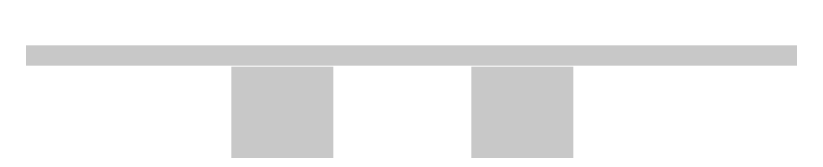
# Model space of a CAD drawing. Header units: inches. Extents: x 16928 to 514628, y -1471 to 241387.
# Drawn here: x 307638.2 to 308063.1, y 37542.6 to 37615.1 of the extents above; entities that cross this region are included whole.
import ezdxf

# ---------------------------------------------------------------- set-up
doc = ezdxf.new("R2010")
doc.units = ezdxf.units.IN
doc.header["$MEASUREMENT"] = 0
doc.layers.add('FITTING', color=8, linetype='Continuous')

msp = doc.modelspace()

# ---------------------------------------------------------------- linework, layer by layer
at = {"layer": 'FITTING', "color": 3}
for points, const_width in [([(307781.29, 36687.83), (307781.29, 37587.83)], 54.6), ([(307781.29, 36687.83), (307781.29, 37587.83)], 54.6), ([(307781.29, 36687.83), (307781.29, 37587.83)], 54.6), ([(307781.29, 36687.83), (307781.29, 37587.83)], 54.6), ([(307910.14, 36687.83), (307910.14, 37587.83)], 54.6), ([(307910.14, 36687.83), (307910.14, 37587.83)], 54.6), ([(307910.14, 36687.83), (307910.14, 37587.83)], 54.6), ([(307910.14, 36687.83), (307910.14, 37587.83)], 54.6), ([(307643.68, 37593.8), (307928.75, 37593.8)], 10.92), ([(307643.68, 37593.8), (307928.75, 37593.8)], 10.92), ([(307643.68, 37593.8), (307928.75, 37593.8)], 10.92), ([(307643.68, 37593.8), (307928.75, 37593.8)], 10.92), ([(307782.39, 37593.8), (308057.6, 37593.8)], 10.92), ([(307782.39, 37593.8), (308057.6, 37593.8)], 10.92), ([(307782.39, 37593.8), (308057.6, 37593.8)], 10.92), ([(307782.39, 37593.8), (308057.6, 37593.8)], 10.92)]:
    msp.add_lwpolyline(points, dxfattribs=dict(at, const_width=const_width))

doc.saveas('drawing.dxf')
